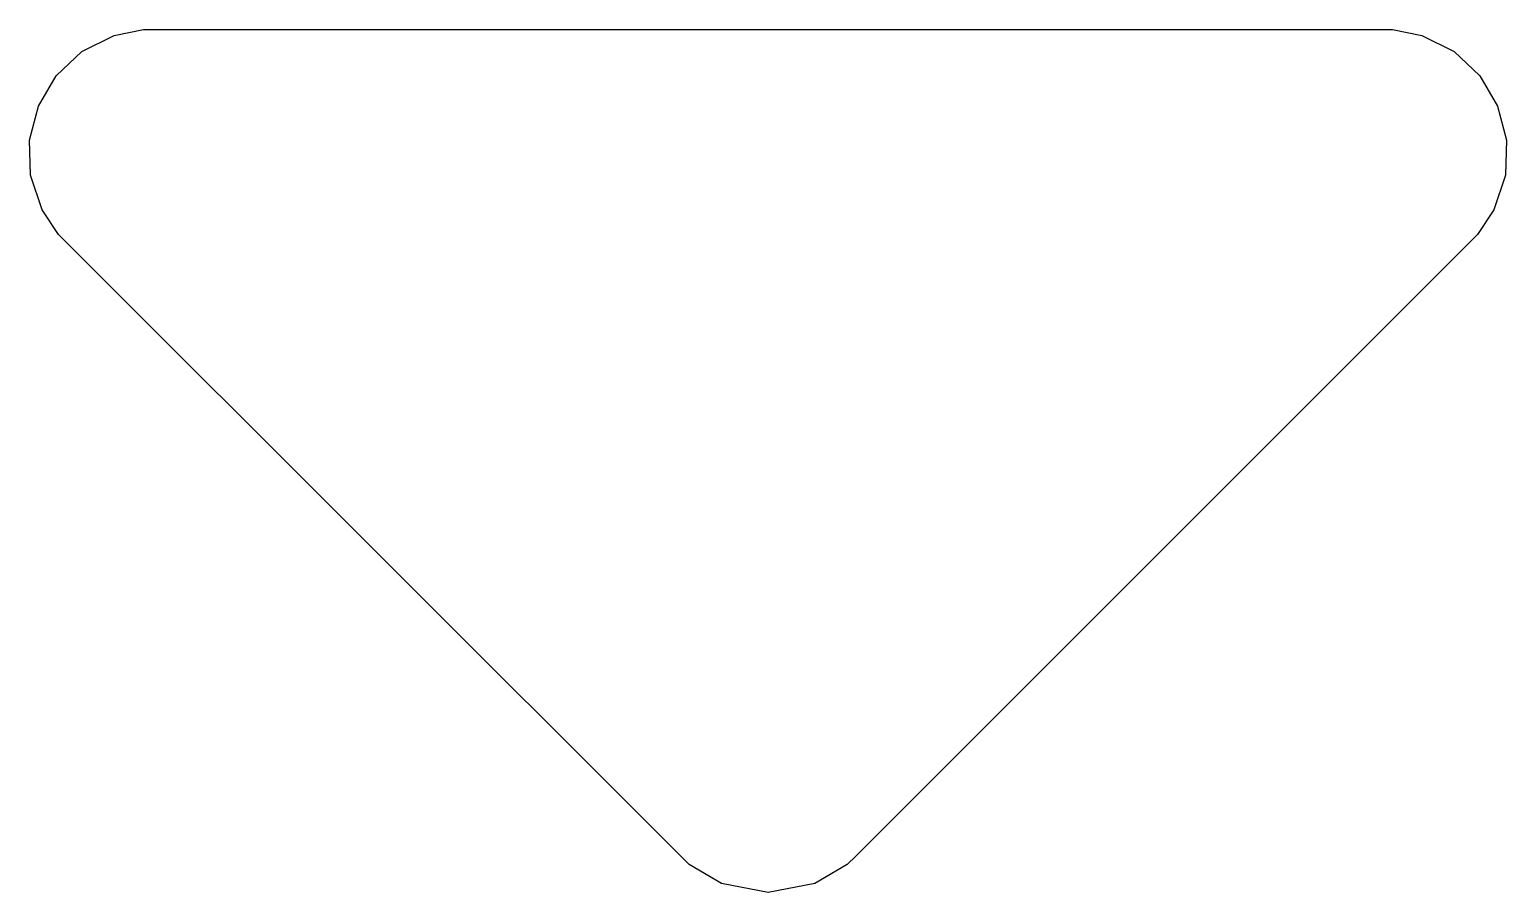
# Model space of a CAD drawing. Extents: x 0.18 to 3.16, y 0.59 to 2.33.
import ezdxf

# ---------------------------------------------------------------- set-up
doc = ezdxf.new("R2010")
doc.units = 0
doc.layers.get('0').update_dxf_attribs({"linetype": 'CONTINUOUS'})

msp = doc.modelspace()

# ---------------------------------------------------------------- linework, layer by layer
at = {"color": 0}
msp.add_lwpolyline([(0.427083, 2.33333), (2.90625, 2.33333), (2.92572, 2.33333), (2.98426, 2.32146), (3.05007, 2.28874), (3.10167, 2.23969), (3.13738, 2.17882), (3.15517, 2.11051), (3.15332, 2.03939), (3.12999, 1.96978), (3.09706, 1.92003), (3.08333, 1.90625), (1.84375, 0.666667), (1.8265, 0.649468), (1.76085, 0.6116), (1.66678, 0.593261), (1.57286, 0.6116), (1.50765, 0.649468), (1.49061, 0.666667), (0.25, 1.90625), (0.236219, 1.92003), (0.203287, 1.96978), (0.179958, 2.03939), (0.178114, 2.11051), (0.195964, 2.17882), (0.231608, 2.23969), (0.283203, 2.28874), (0.349013, 2.32146), (0.407553, 2.33333), (0.427083, 2.33333)], close=True, dxfattribs=at)

doc.saveas('drawing.dxf')
